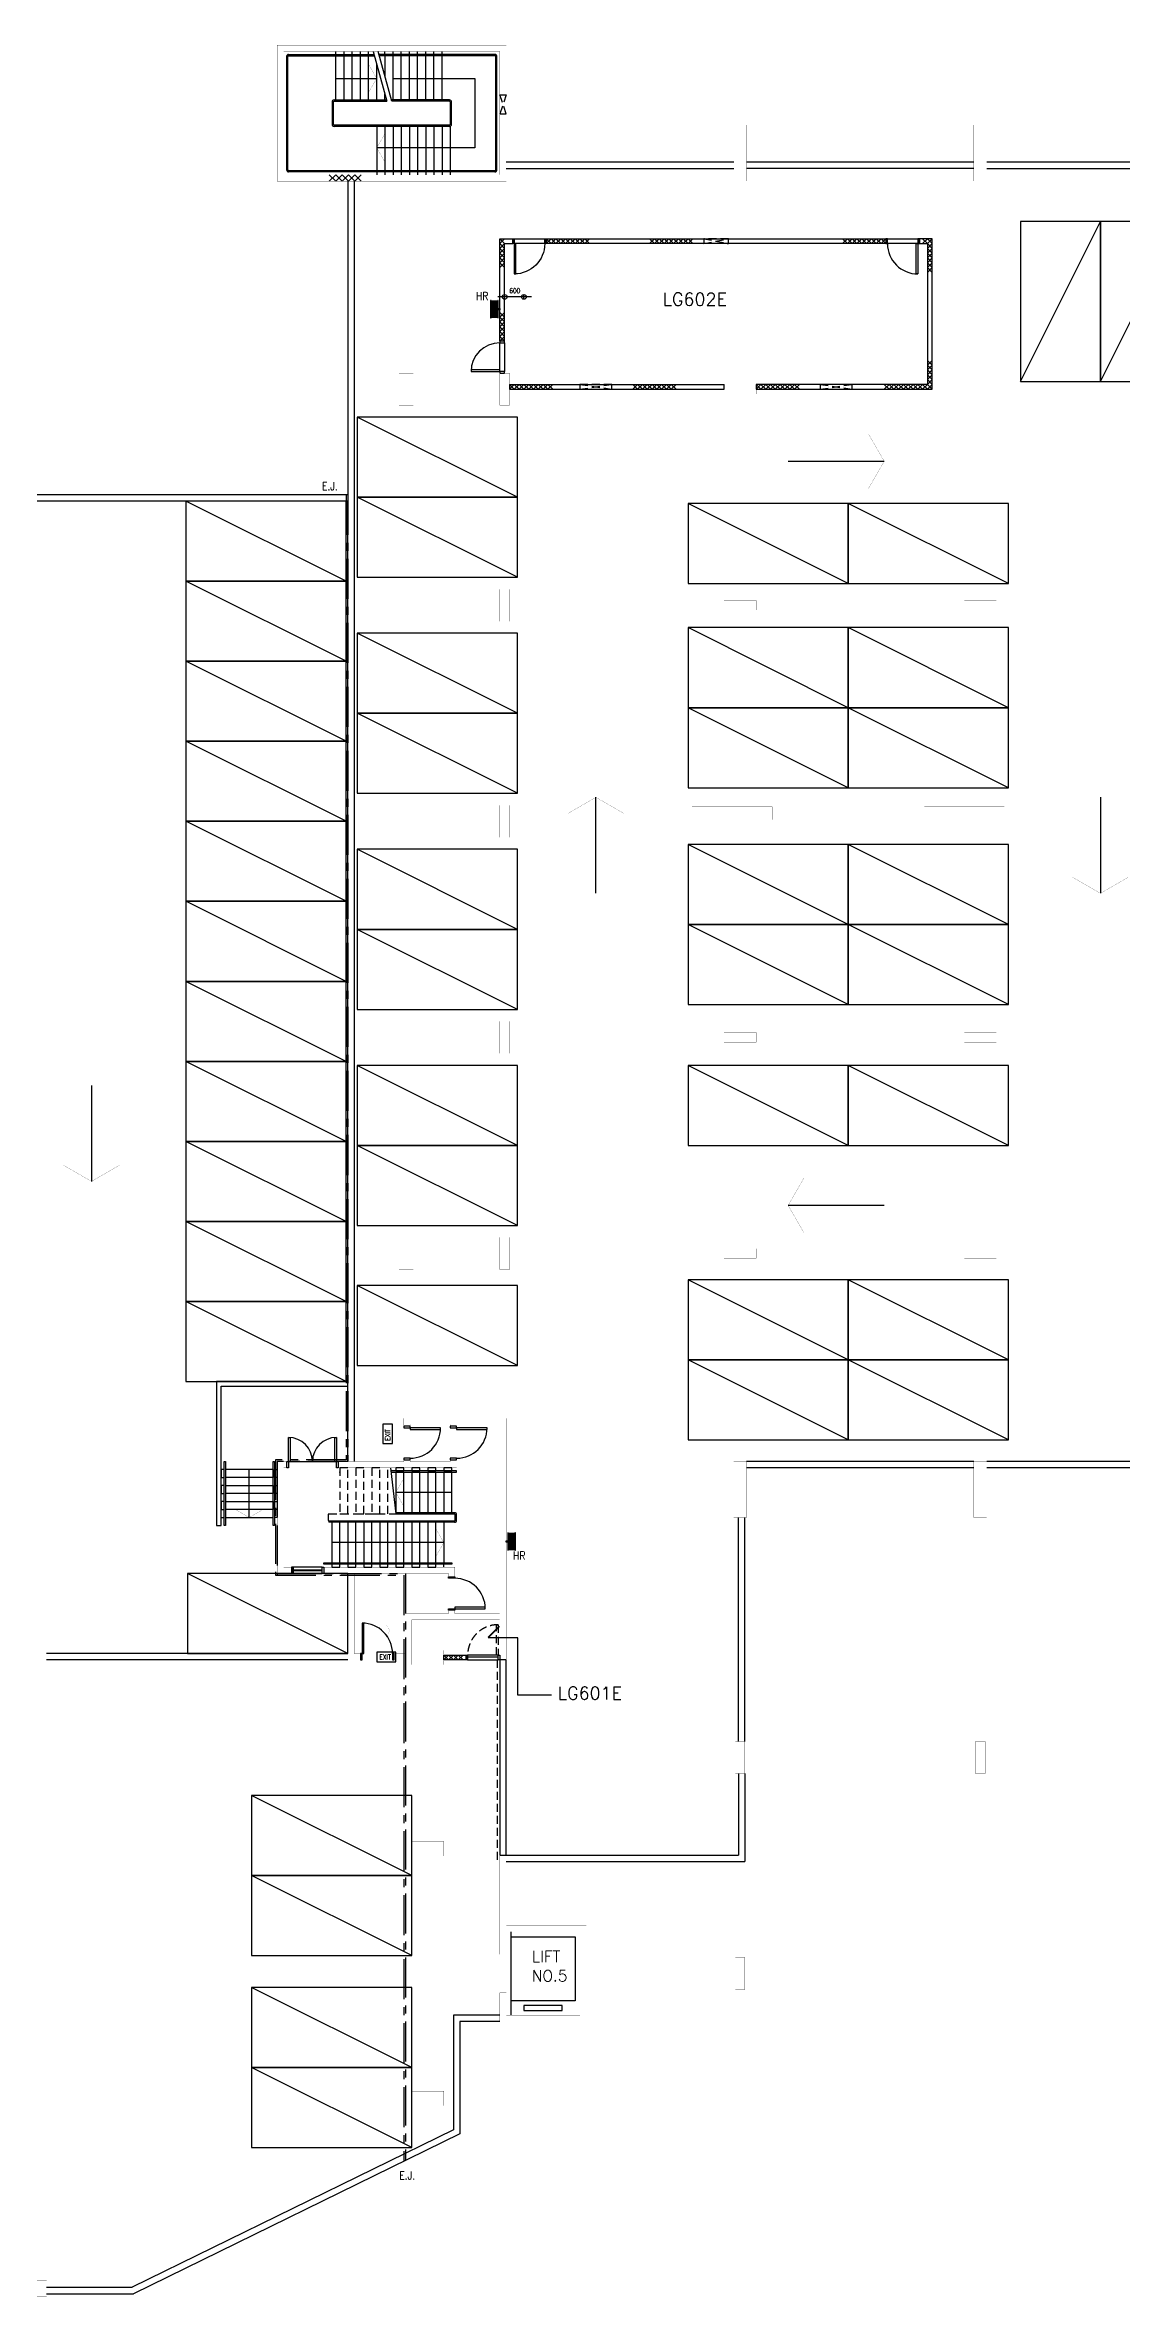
# Model space of a CAD drawing. Extents: x -174000 to 22103, y -98602 to 61553.
# Drawn here: x -134949 to -101329, y -98602 to -28247 of the extents above; entities that cross this region are included whole.
import ezdxf

# ---------------------------------------------------------------- set-up
doc = ezdxf.new("R2010")
doc.units = 0
doc.header["$LTSCALE"] = 1000
doc.header["$MEASUREMENT"] = 0
for name, pattern in [('CENTER', [2, 1.25, -0.25, 0.25, -0.25]), ('DASHED', [19.05, 12.7, -6.35]), ('HIDDEN', [0.375, 0.25, -0.125])]:
    doc.linetypes.add(name, pattern=pattern)
doc.layers.get('0').update_dxf_attribs({"linetype": 'CONTINUOUS'})
for name, color, linetype in [('19', 7, 'CONTINUOUS'), ('20', 7, 'CONTINUOUS'), ('22', 7, 'CONTINUOUS'), ('23', 7, 'CONTINUOUS'), ('25', 7, 'CONTINUOUS'), ('30', 7, 'CONTINUOUS'), ('33', 7, 'CONTINUOUS'), ('42', 7, 'CONTINUOUS'), ('5', 7, 'CONTINUOUS'), ('56', 7, 'CONTINUOUS'), ('6', 7, 'CONTINUOUS'), ('7', 7, 'CONTINUOUS'), ('ROOM-NO', 4, 'CONTINUOUS'), ('wal', 3, 'CONTINUOUS')]:
    doc.layers.add(name, color=color, linetype=linetype)
doc.styles.get("Standard").update_dxf_attribs({"font": 'SIMPLEX'})

# ---------------------------------------------------------------- blocks, each defined once
blk = doc.blocks.new('D1050A')
at = {"layer": '30', "color": 14, "linetype": 'Continuous'}
for points in [[(0.05, 0.2), (0.1, 0.2), (0.1, 1.15), (0.05, 1.15)], [(0, 0), (0.05, 0), (0.05, 0.2), (0, 0.2)], [(1, 0), (1.05, 0), (1.05, 0.2), (1, 0.2)]]:
    blk.add_lwpolyline(points, close=True, dxfattribs=at)
blk.add_arc((0.05, 0.200001), 0.950006, 0, 90, dxfattribs=at)
blk = doc.blocks.new('D1050B')
at = {"layer": '30', "color": 5, "linetype": 'Continuous'}
blk.add_lwpolyline([(0.05, 0.15), (0.05, 1.1), (0.1, 1.1), (0.1, 0.15), (0, 0.15), (0, 0), (0.05, 0), (0.05, 0.15)], dxfattribs=at)
blk.add_lwpolyline([(1, 0), (1.05, 0), (1.05, 0.15), (1, 0.15)], close=True, dxfattribs=at)
blk.add_arc((0.05, 0.15), 0.95, 0, 90, dxfattribs=at)
blk = doc.blocks.new('CPARK')
at = {"layer": '5', "color": 14, "linetype": 'Continuous'}
blk.add_line((0, 0), (2.5, 5), dxfattribs=at)
blk.add_lwpolyline([(0, 0), (2.5, 0), (2.5, 5), (0, 5)], close=True, dxfattribs=at)
blk = doc.blocks.new('EXIT')
at = {"layer": '56', "color": 1, "linetype": 'Continuous'}
blk.add_lwpolyline([(0, 0), (0.6, 0), (0.6, 0.3), (0, 0.3)], close=True, dxfattribs=at)
at = {"layer": '56', "color": 1, "linetype": 'Continuous', "width": 0.8}
blk.add_text('EXIT', height=0.15, dxfattribs=at).set_placement((0.0816, 0.0747))
blk = doc.blocks.new('H1350')
at = {"layer": '22', "color": 14, "linetype": 'Continuous'}
for points in [[(0, 0), (0.15, 0.15), (0.3, 0), (0.45, 0.15), (0.6, 0), (0.75, 0.15), (0.9, 0), (1.05, 0.15), (1.2, 0), (1.35, 0.15)], [(0, 0.15), (0.15, 0), (0.3, 0.15), (0.45, 0), (0.6, 0.15), (0.75, 0), (0.9, 0.15), (1.05, 0), (1.2, 0.15), (1.35, 0)]]:
    blk.add_lwpolyline(points, dxfattribs=at)
blk = doc.blocks.new('H900')
at = {"layer": '22', "color": 1, "linetype": 'Continuous'}
for points in [[(0, 0), (0.15, 0.15), (0.3, 0), (0.45, 0.15), (0.6, 0), (0.75, 0.15), (0.9, 0)], [(0, 0.15), (0.15, 0), (0.3, 0.15), (0.45, 0), (0.6, 0.15), (0.75, 0), (0.9, 0.15)]]:
    blk.add_lwpolyline(points, dxfattribs=at)
blk = doc.blocks.new('H300')
at = {"layer": '22', "color": 14, "linetype": 'Continuous'}
for points in [[(0, 0), (0.15, 0.15), (0.3, 0)], [(0, 0.15), (0.15, 0), (0.3, 0.15)]]:
    blk.add_lwpolyline(points, dxfattribs=at)
blk = doc.blocks.new('HR1')
at = {"layer": '56', "color": 1, "linetype": 'Continuous'}
for p, q in [((-0.235, 0.245), (0.235, 0.245)), ((-0.235, 0.215), (0.235, 0.215)), ((-0.235, 0.185), (0.235, 0.185)), ((-0.235, 0.155), (0.235, 0.155)), ((-0.235, 0.125), (0.235, 0.125)), ((-0.235, 0.095), (0.235, 0.095))]:
    blk.add_line(p, q, dxfattribs=at)
for points in [[(-0.275, 0.275), (0.275, 0.275), (0.275, 0.29), (-0.275, 0.29)], [(-0.275, 0.05), (0.275, 0.05), (0.275, 0.065), (-0.275, 0.065)], [(-0.025, 0.05), (0.025, 0.05), (0.025, 0), (-0.025, 0)]]:
    blk.add_lwpolyline(points, close=True, dxfattribs=at)
for centre, start, end in [((-0.235, 0.26), 90, 270), ((-0.235, 0.23), 90, 270), ((-0.235, 0.2), 90, 270), ((-0.235, 0.17), 90, 270), ((-0.235, 0.14), 90, 270), ((-0.235, 0.11), 90, 270), ((-0.235, 0.08), 90, 270), ((0.235, 0.26), 270, 90), ((0.235, 0.23), 270, 90), ((0.235, 0.2), 270, 90), ((0.235, 0.17), 270, 90), ((0.235, 0.14), 270, 90), ((0.235, 0.11), 270, 90), ((0.235, 0.08), 270, 90)]:
    blk.add_arc(centre, 0.015, start, end, dxfattribs=at)
blk = doc.blocks.new('H750')
at = {"layer": '22', "color": 14, "linetype": 'Continuous'}
for points in [[(0, 0.15), (0.15, 0), (0.3, 0.15), (0.45, 0), (0.6, 0.15), (0.75, 0)], [(0, 0), (0.15, 0.15), (0.3, 0), (0.45, 0.15), (0.6, 0), (0.75, 0.15)]]:
    blk.add_lwpolyline(points, dxfattribs=at)
blk = doc.blocks.new('D1000B')
at = {"layer": '30', "linetype": 'Continuous'}
for points in [[(0.05, 0.15), (0.1, 0.15), (0.1, 1.05), (0.05, 1.05)], [(0, 0), (0.05, 0), (0.05, 0.15), (0, 0.15)], [(0.95, 0), (1, 0), (1, 0.15), (0.95, 0.15)]]:
    blk.add_lwpolyline(points, close=True, dxfattribs=at)
blk.add_arc((0.05, 0.15), 0.9, 0, 90, dxfattribs=at)
blk = doc.blocks.new('ARROW')
at = {"layer": '25', "color": 14, "linetype": 'Continuous', "const_width": 0.005}
blk.add_lwpolyline([(-0.433, 0.25), (0, 0), (0.433, 0.25)], dxfattribs=at)
blk = doc.blocks.new('s1100a')
at = {"layer": '19', "color": 2, "linetype": 'DASHED'}
blk.add_lwpolyline([(-120554.9, -78699.9), (-120749.9, -78699.9), (-120749.9, -84799.9), (-120554.9, -84799.9)], close=True, dxfattribs=at)
at = {"layer": '20', "color": 14, "linetype": 'Continuous'}
blk.add_line((-120449.9, -38849.9), (-113749.9, -38849.9), dxfattribs=at)
at = {"layer": '20', "color": 14, "linetype": 'Continuous', "const_width": 5}
for points in [[(-120549.9, -28249.9), (-127700.1, -28249.9), (-127700.1, -32499.9), (-120549.9, -32499.9)], [(-127499.9, -32299.9), (-120749.7, -32299.9), (-120749.7, -28449.9), (-127499.9, -28449.9)], [(-126075, -32499.9), (-124875.1, -32499.9), (-124875.1, -32299.9), (-126075, -32299.9)], [(-127400.1, -72499.9), (-127700.1, -72499.9), (-127700.1, -75999.9), (-127249.9, -75999.9), (-127249.9, -75799.9), (-127499.9, -75799.9), (-127499.9, -72699.9), (-127400.1, -72699.9)], [(-126249.9, -75999.8), (-126249.9, -75799.9), (-122154.9, -75799.9), (-122154.9, -76099.9), (-122354.9, -76099.9), (-122354.9, -75999.9), (-125299.9, -75999.9), (-125299.9, -78499.9), (-125099.9, -78499.9), (-125099.9, -78699.9), (-125499.8, -78699.9), (-125499.9, -75999.8)], [(-120549.9, -87899.4), (-120749.9, -87899.4), (-120749.9, -84799.9), (-120549.9, -84799.9), (-120549.9, -86999.4), (-118049.9, -86999.4), (-118049.9, -89999.2), (-120749.9, -89999.2), (-120749.9, -89099.3), (-120549.9, -89099.3), (-120549.9, -89799.3), (-118249.9, -89799.3), (-118249.9, -87199.4), (-120549.9, -87199.4)]]:
    blk.add_lwpolyline(points, close=True, dxfattribs=at)
at = {"layer": '20', "color": 14, "linetype": 'HIDDEN'}
for points in [[(-120749.9, -29799.9), (-120549.9, -29799.9), (-120749.9, -30399.9), (-120549.9, -30399.9), (-120749.9, -29799.9)], [(-114384.9, -34299.9), (-113614.9, -34449.9), (-113614.9, -34299.9), (-114384.9, -34299.9), (-114384.9, -34449.9), (-113614.9, -34299.9)], [(-118249.9, -38849.9), (-117249.9, -38999.9), (-117249.9, -38849.9), (-118249.9, -38849.9), (-118249.9, -38999.9), (-117249.9, -38849.9)], [(-110749.9, -38849.9), (-109749.9, -38999.9), (-109749.9, -38849.9), (-110749.9, -38849.9), (-110749.9, -38999.9), (-109749.9, -38849.9)]]:
    blk.add_lwpolyline(points, dxfattribs=at)
at = {"layer": '20', "color": 14, "linetype": 'Continuous'}
for points in [[(-120599.9, -37499.9), (-120749.9, -37499.9), (-120749.9, -34299.9), (-120349.9, -34299.9)], [(-120599.9, -37499.9), (-120599.9, -34449.9), (-120349.9, -34449.9)], [(-119299.8, -34299.9), (-108699.9, -34299.9), (-108699.9, -34449.9), (-119299.8, -34449.9)], [(-112749.9, -38849.9), (-112749.9, -38999.9), (-107249.9, -38999.9), (-107249.9, -34299.9), (-107649.9, -34299.9), (-107649.9, -34449.9), (-107399.9, -34449.9), (-107399.9, -38849.9), (-112749.9, -38849.9)], [(-120449.9, -38849.9), (-120449.9, -38999.9), (-113749.9, -38999.9), (-113749.9, -38849.9)]]:
    blk.add_lwpolyline(points, dxfattribs=at)
at = {"layer": '20', "color": 14, "linetype": 'Continuous', "const_width": 5}
for points in [[(-120754.9, -71349.9), (-122099.9, -71349.9), (-122099.9, -71400.2), (-122299.9, -71400.2), (-122299.9, -71349.9), (-123549.9, -71349.9), (-123549.9, -71400.2), (-123749.9, -71400.2), (-123749.9, -71149.9), (-120554.9, -71149.9), (-120554.9, -72499.9), (-120554.9, -78699.9), (-120754.9, -78699.9), (-120754.9, -77449.9), (-123499.9, -77449.9), (-123499.9, -77449.9), (-123499.9, -77449.9), (-123499.9, -77449.9), (-123500.3, -78699.9), (-124049.9, -78699.9), (-124049.9, -78499.9), (-123849.9, -78499.9), (-123700.3, -78499.9), (-123699.9, -77249.9), (-123649.9, -77249.9), (-122354.9, -77249.9), (-122354.9, -77149.9), (-122154.9, -77149.9), (-122154.9, -77249.9), (-120754.9, -77249.9), (-120754.9, -72699.9), (-120754.9, -71349.9)], [(-122099.9, -72499.9), (-122099.8, -72699.9), (-122099.9, -72499.9), (-122099.9, -72450.2), (-122299.9, -72450.2), (-122299.9, -72500.2), (-123549.9, -72500.2), (-123549.9, -72450.2), (-123749.9, -72450.2), (-123749.9, -72500.2), (-125800.1, -72499.9), (-125800.1, -72699.9), (-122099.8, -72699.9)]]:
    blk.add_lwpolyline(points, dxfattribs=at)
at = {"layer": '20', "color": 14, "linetype": 'Continuous'}
blk.add_lwpolyline([(-122500.3, -78549.9), (-121805.3, -78549.9), (-121805.3, -78699.9), (-122500.3, -78699.9)], close=True, dxfattribs=at)
at = {"layer": '22', "color": 14, "linetype": 'Continuous'}
for points in [[(-122500.3, -78699.9), (-122350.3, -78549.9), (-122200.3, -78699.9), (-122050.3, -78549.9), (-121900.3, -78699.9)], [(-122500.3, -78549.9), (-122350.3, -78699.9), (-122200.3, -78549.9), (-122050.3, -78699.9), (-121900.3, -78549.9)]]:
    blk.add_lwpolyline(points, dxfattribs=at)
at = {"layer": '23', "color": 3, "linetype": 'Continuous'}
for p, q in [((-120550.1, -31899.9), (-113449.9, -31899.9)), ((-120550.1, -32099.9), (-113449.9, -32099.9)), ((-113049.9, -31899.9), (-105949.9, -31899.9)), ((-105949.9, -32099.9), (-113049.9, -32099.9)), ((-105549.9, -31899.9), (-98449.9, -31899.9)), ((-105549.9, -32099.9), (-98449.9, -32099.9)), ((-125499.9, -32499.9), (-125499.9, -42299.9)), ((-125299.9, -32499.9), (-125299.9, -72499.9)), ((-125519.9, -42299.9), (-158499.9, -42299.9)), ((-125519.9, -42499.9), (-158299.9, -42499.9)), ((-125499.9, -72499.9), (-125499.9, -42499.9)), ((-105950.1, -72499.9), (-113049.9, -72499.9)), ((-105950.1, -72699.9), (-113049.9, -72699.9)), ((-98450.1, -72499.9), (-105549.9, -72499.9)), ((-98450.1, -72699.9), (-105549.9, -72699.9)), ((-113299.9, -81249.9), (-113299.9, -74249.9)), ((-113099.9, -81249.9), (-113099.9, -74249.9)), ((-125499.9, -78499.9), (-134899.9, -78499.9)), ((-125499.9, -78699.9), (-134899.9, -78699.9)), ((-113299.9, -82249.9), (-113299.9, -84799.9)), ((-113099.9, -82249.9), (-113099.9, -84999.9)), ((-120549.9, -84799.9), (-113299.9, -84799.9)), ((-120549.9, -84999.9), (-113099.9, -84999.9)), ((-120749.9, -89799.4), (-122199.9, -89799.4)), ((-122199.9, -89799.4), (-122199.9, -93382.3)), ((-120749.9, -89999.4), (-121999.9, -89999.4)), ((-121999.9, -89999.4), (-121999.9, -93507)), ((-122199.9, -93382.3), (-132234, -98299.9)), ((-121999.9, -93507), (-132187.7, -98499.9)), ((-134899.9, -98299.9), (-132234, -98299.9)), ((-134899.9, -98499.9), (-132187.7, -98499.9))]:
    blk.add_line(p, q, dxfattribs=at)
at = {"layer": '23', "color": 14, "linetype": 'Continuous'}
for points in [[(-125499.9, -69999.9), (-129599.9, -69999.9), (-129599.9, -74499.9)], [(-129599.9, -74499.9), (-129449.9, -74499.9), (-129449.9, -70149.9), (-125499.9, -70149.9)]]:
    blk.add_lwpolyline(points, dxfattribs=at)
for points in [[(-127249.9, -75999.9), (-127199.9, -75999.9), (-127199.9, -75799.9), (-127249.9, -75799.9)], [(-127199.9, -75999.9), (-126299.9, -75999.9), (-126299.9, -75799.8), (-127199.9, -75799.8)], [(-127199.9, -75904.9), (-126299.8, -75904.9), (-126299.8, -75894.7), (-127199.9, -75894.7)], [(-126249.9, -75999.8), (-126299.9, -75999.8), (-126299.9, -75799.8), (-126249.9, -75799.8)]]:
    blk.add_lwpolyline(points, close=True, dxfattribs=at)
at = {"layer": '25', "color": 10, "linetype": 'Continuous'}
for p, q in [((-127409.7, -28604.7), (-127409.7, -32144.9)), ((-127369.7, -32144.9), (-127369.7, -28604.7)), ((-127344.7, -28539.7), (-124680.9, -28539.7)), ((-127344.7, -28579.7), (-124670.2, -28579.7)), ((-125869.7, -28539.7), (-125869.7, -28449.7)), ((-125869.7, -29959.8), (-125869.7, -28579.7)), ((-125614.7, -28539.7), (-125614.7, -28449.7)), ((-125614.7, -29959.8), (-125614.7, -28579.7)), ((-125359.7, -28539.7), (-125359.7, -28449.7)), ((-125359.7, -29959.8), (-125359.7, -28579.7)), ((-125104.7, -28539.7), (-125104.7, -28449.7)), ((-125104.7, -29959.8), (-125104.7, -28579.7)), ((-124849.7, -28539.7), (-124849.7, -28449.7)), ((-124849.7, -29959.8), (-124849.7, -28579.7)), ((-124705.6, -28449.9), (-124279, -29999.8)), ((-124123.8, -29999.8), (-124550.3, -28449.9)), ((-120904.7, -28539.8), (-124525.6, -28539.8)), ((-120904.7, -28579.8), (-124514.9, -28579.8)), ((-124339.7, -28539.8), (-124339.7, -28449.8)), ((-124339.7, -28579.8), (-124339.7, -29215.2)), ((-124084.7, -28539.8), (-124084.7, -28449.8)), ((-124084.7, -29959.8), (-124084.7, -28579.8)), ((-123829.7, -28539.8), (-123829.7, -28449.8)), ((-123829.7, -29959.8), (-123829.7, -28579.8)), ((-123574.7, -28539.8), (-123574.7, -28449.8)), ((-123574.7, -29959.8), (-123574.7, -28579.8)), ((-123319.7, -28539.8), (-123319.7, -28449.8)), ((-123319.7, -29959.8), (-123319.7, -28579.8)), ((-123064.7, -28539.8), (-123064.7, -28449.8)), ((-123064.7, -29959.8), (-123064.7, -28579.8)), ((-122809.7, -28539.8), (-122809.7, -28449.8)), ((-122809.7, -29959.8), (-122809.7, -28579.8)), ((-122554.7, -28539.8), (-122554.7, -28449.8)), ((-122554.7, -29959.8), (-122554.7, -28579.8)), ((-120879.7, -32144.8), (-120879.7, -28604.8)), ((-120839.7, -32144.8), (-120839.7, -28604.8)), ((-125869.7, -29289.8), (-124594.7, -29289.8)), ((-124594.7, -29959.8), (-124594.7, -28861.4)), ((-125989.2, -30024.8), (-125989.2, -30724.8)), ((-125949.2, -30024.8), (-125949.2, -30724.8)), ((-125924.2, -29959.8), (-124289.7, -29959.8)), ((-125924.2, -29999.8), (-124279, -29999.8)), ((-124339.7, -29959.8), (-124339.7, -29779.3)), ((-122324.7, -29959.8), (-124134.5, -29959.8)), ((-122324.7, -29999.8), (-124123.8, -29999.8)), ((-122299.7, -30024.8), (-122299.7, -30724.8)), ((-122259.7, -30724.8), (-122259.7, -30024.8)), ((-122324.7, -30749.8), (-125924.2, -30749.8)), ((-122324.7, -30789.8), (-125924.2, -30789.8)), ((-124594.7, -30789.8), (-124594.7, -32169.8)), ((-124339.7, -30789.8), (-124339.7, -32169.8)), ((-124084.7, -30789.8), (-124084.7, -32169.8)), ((-123829.7, -30789.8), (-123829.7, -32169.8)), ((-123574.7, -30789.8), (-123574.7, -32169.8)), ((-123319.7, -30789.8), (-123319.7, -32169.8)), ((-123064.7, -30789.8), (-123064.7, -32169.8)), ((-122809.7, -30789.8), (-122809.7, -32169.8)), ((-122554.7, -30789.8), (-122554.7, -32169.8)), ((-122299.7, -30789.8), (-122299.7, -32169.8)), ((-127344.7, -32169.9), (-120904.7, -32169.8)), ((-120904.7, -32209.8), (-127344.7, -32209.9)), ((-124594.7, -32209.8), (-124594.7, -32299.8)), ((-124339.7, -32209.8), (-124339.7, -32299.8)), ((-124084.7, -32209.8), (-124084.7, -32299.8)), ((-123829.7, -32209.8), (-123829.7, -32299.8)), ((-123574.7, -32209.8), (-123574.7, -32299.8)), ((-123319.7, -32209.8), (-123319.7, -32299.8)), ((-123064.7, -32209.8), (-123064.7, -32299.8)), ((-122809.7, -32209.8), (-122809.7, -32299.8)), ((-122554.7, -32209.8), (-122554.7, -32299.8)), ((-122299.7, -32209.8), (-122299.7, -32299.8)), ((-111749.9, -41249.9), (-108749.9, -41249.9)), ((-117749.9, -54749.9), (-117749.9, -51749.9)), ((-101999.9, -51749.9), (-101999.9, -54749.9)), ((-133499.9, -60749.9), (-133499.9, -63749.9)), ((-108749.9, -64499.9), (-111749.9, -64499.9)), ((-125750.7, -72831.1), (-125749.9, -72831.1)), ((-120399.9, -89799.3), (-120399.9, -87199.3))]:
    blk.add_line(p, q, dxfattribs=at)
at = {"layer": '25', "color": 14, "linetype": 'Continuous'}
for p, q in [((-127830, -72749.9), (-129319.9, -72749.9)), ((-128574.9, -74249.8), (-128574.7, -72750)), ((-127400.1, -72499.9), (-125800.1, -72499.9)), ((-122249.9, -73465), (-123999.9, -73464.8)), ((-129449.9, -74249.9), (-129359.9, -74249.9)), ((-127700, -74249.9), (-127790, -74249.9)), ((-122165.1, -74359.9), (-126084.9, -74359.9)), ((-126084.9, -74359.9), (-126084.9, -74399.9)), ((-122165.1, -74399.9), (-126084.9, -74399.9)), ((-122165.1, -74099.9), (-124001.5, -74099.9)), ((-122499.9, -74399.9), (-122499.9, -75669.9)), ((-122140.1, -74334.9), (-122140.1, -74164.9)), ((-122100.1, -74334.9), (-122100.1, -74164.9)), ((-122499.8, -75034.8), (-126000, -75035.4)), ((-122499.9, -75799.9), (-122499.9, -75709.9))]:
    blk.add_line(p, q, dxfattribs=at)
at = {"layer": '25', "color": 14, "linetype": 'HIDDEN'}
for p, q in [((-124249.9, -74139.9), (-124249.9, -72699.9)), ((-126109.9, -74164.9), (-126109.9, -74334.9)), ((-126084.9, -74139.9), (-123997.2, -74139.9))]:
    blk.add_line(p, q, dxfattribs=at)
at = {"layer": '25', "color": 10, "linetype": 'Continuous', "const_width": 5}
for points in [[(-124594.7, -29289.8), (-124844.7, -28856.8)], [(-124594.7, -29289.8), (-124844.7, -29722.8)], [(-124344.7, -31026.8), (-124594.7, -31459.8)], [(-124344.7, -31892.8), (-124594.7, -31459.8)], [(-109249.9, -42115.9), (-108749.9, -41249.9), (-109249.9, -40383.9)], [(-118615.9, -52249.9), (-117749.9, -51749.9), (-116883.9, -52249.9)], [(-102865.9, -54249.9), (-101999.9, -54749.9), (-101133.9, -54249.9)], [(-134365.9, -63249.9), (-133499.9, -63749.9), (-132633.9, -63249.9)], [(-111249.9, -65365.9), (-111749.9, -64499.9), (-111249.9, -63633.9)]]:
    blk.add_lwpolyline(points, dxfattribs=at)
at = {"layer": '25', "color": 10, "linetype": 'Continuous'}
blk.add_lwpolyline([(-124084.7, -29289.8), (-121534.7, -29289.5), (-121534.7, -31459.8), (-124594.7, -31459.8)], dxfattribs=at)
at = {"layer": '25', "color": 2, "linetype": 'Continuous'}
for points in [[(-120299.9, -34299.9), (-119349.9, -34299.9), (-119349.9, -34449.9), (-120299.9, -34449.9)], [(-108649.9, -34299.9), (-107699.9, -34299.9), (-107699.9, -34449.9), (-108649.9, -34449.9)], [(-120749.9, -37549.9), (-120599.9, -37549.9), (-120599.9, -38449.9), (-120749.9, -38449.9)]]:
    blk.add_lwpolyline(points, close=True, dxfattribs=at)
at = {"layer": '25', "color": 14, "linetype": 'Continuous'}
for points in [[(-129449.9, -72999.9), (-129359.9, -72999.9), (-129359.9, -72749.9), (-129449.9, -72749.9)], [(-129319.9, -74499.9), (-129359.9, -74499.9), (-129359.9, -72499.9), (-129319.9, -72499.9)], [(-129319.9, -73249.9), (-127830, -73249.9), (-127830, -72999.9), (-129319.9, -72999.9)], [(-127790, -74499.9), (-127830, -74499.9), (-127830, -72499.9), (-127790, -72499.9)], [(-127699.9, -72999.9), (-127789.9, -72999.9), (-127789.9, -72749.9), (-127699.9, -72749.9)], [(-124000.7, -72791.1), (-123750.7, -72791.1), (-123750.7, -72701.1), (-124000.7, -72701.1)], [(-123999.9, -74099.9), (-123749.9, -74099.9), (-123749.9, -72829.9), (-123999.9, -72829.9)], [(-123500.7, -72791.1), (-123250.7, -72791.1), (-123250.7, -72701.1), (-123500.7, -72701.1)], [(-123499.9, -74099.9), (-123249.9, -74099.9), (-123249.9, -72829.9), (-123499.9, -72829.9)], [(-123000.7, -72791.1), (-122750.7, -72791.1), (-122750.7, -72701.1), (-123000.7, -72701.1)], [(-122999.9, -74099.9), (-122749.9, -74099.9), (-122749.9, -72829.9), (-122999.9, -72829.9)], [(-122500.7, -72791.1), (-122250.7, -72791.1), (-122250.7, -72701.1), (-122500.7, -72701.1)], [(-122499.9, -74099.9), (-122249.9, -74099.9), (-122249.9, -72829.9), (-122499.9, -72829.9)], [(-129449.9, -73499.9), (-129359.9, -73499.9), (-129359.9, -73249.9), (-129449.9, -73249.9)], [(-129449.9, -73999.9), (-129359.9, -73999.9), (-129359.9, -73749.9), (-129449.9, -73749.9)], [(-129319.9, -73749.9), (-127830, -73749.9), (-127830, -73499.9), (-129319.9, -73499.9)], [(-127699.9, -73499.9), (-127789.9, -73499.9), (-127789.9, -73249.9), (-127699.9, -73249.9)], [(-127699.9, -73999.9), (-127789.9, -73999.9), (-127789.9, -73749.9), (-127699.9, -73749.9)], [(-129319.9, -74249.9), (-127830, -74249.9), (-127830, -73999.9), (-129319.9, -73999.9)], [(-125999.9, -75669.9), (-125749.9, -75669.9), (-125749.9, -74399.9), (-125999.9, -74399.9)], [(-125499.9, -75669.9), (-125249.9, -75669.9), (-125249.9, -74399.9), (-125499.9, -74399.9)], [(-124999.9, -75669.9), (-124749.9, -75669.9), (-124749.9, -74399.9), (-124999.9, -74399.9)], [(-124499.9, -75669.9), (-124249.9, -75669.9), (-124249.9, -74399.9), (-124499.9, -74399.9)], [(-123999.9, -75669.9), (-123749.9, -75669.9), (-123749.9, -74399.9), (-123999.9, -74399.9)], [(-123499.9, -75669.9), (-123249.9, -75669.9), (-123249.9, -74399.9), (-123499.9, -74399.9)], [(-122999.9, -75669.9), (-122749.9, -75669.9), (-122749.9, -74399.9), (-122999.9, -74399.9)], [(-126249.9, -75669.9), (-122249.9, -75669.9), (-122249.9, -75709.9), (-126249.9, -75709.9)], [(-125999.9, -75799.9), (-125749.9, -75799.9), (-125749.9, -75709.9), (-125999.9, -75709.9)], [(-125499.9, -75799.9), (-125249.9, -75799.9), (-125249.9, -75709.9), (-125499.9, -75709.9)], [(-124999.9, -75799.9), (-124749.9, -75799.9), (-124749.9, -75709.9), (-124999.9, -75709.9)], [(-124499.9, -75799.9), (-124249.9, -75799.9), (-124249.9, -75709.9), (-124499.9, -75709.9)], [(-123999.9, -75799.9), (-123749.9, -75799.9), (-123749.9, -75709.9), (-123999.9, -75709.9)], [(-123499.9, -75799.9), (-123249.9, -75799.9), (-123249.9, -75709.9), (-123499.9, -75709.9)], [(-122999.9, -75799.9), (-122749.9, -75799.9), (-122749.9, -75709.9), (-122999.9, -75709.9)]]:
    blk.add_lwpolyline(points, close=True, dxfattribs=at)
at = {"layer": '25', "color": 14, "linetype": 'HIDDEN'}
for points in [[(-125749.9, -74139.9), (-125499.9, -74139.9), (-125499.9, -72699.9), (-125749.9, -72699.9)], [(-125249.9, -74139.9), (-124999.9, -74139.9), (-124999.9, -72699.9), (-125249.9, -72699.9)], [(-124749.9, -74139.9), (-124499.9, -74139.9), (-124499.9, -72699.9), (-124749.9, -72699.9)]]:
    blk.add_lwpolyline(points, close=True, dxfattribs=at)
at = {"layer": '25', "color": 14, "linetype": 'Continuous'}
for points in [[(-124166.1, -72699.9), (-123997.2, -74139.9), (-122165.1, -74139.9)], [(-124151.1, -72829.9), (-122100.1, -72829.9), (-122100.1, -72789.9), (-124156.3, -72789.9)]]:
    blk.add_lwpolyline(points, dxfattribs=at)
at = {"layer": '25', "color": 14, "linetype": 'Continuous', "const_width": 5}
for points in [[(-123749.9, -73031.9), (-123999.9, -73464.9), (-123749.9, -73897.9)], [(-128574.7, -74249.8), (-129007.7, -73999.8)], [(-128574.7, -74249.8), (-128141.7, -73999.8)], [(-122749.9, -75467.9), (-122499.9, -75034.9), (-122749.9, -74601.9)]]:
    blk.add_lwpolyline(points, dxfattribs=at)
at = {"layer": '25', "color": 10, "linetype": 'Continuous'}
for centre, radius, start, end in [((-127344.7, -28604.7), 65, 90, 180), ((-127344.7, -28604.7), 25, 90, 180), ((-120904.7, -28604.8), 65, 0, 90), ((-120904.7, -28604.8), 25, 0, 90), ((-125924.2, -30024.8), 65, 90, 180), ((-125924.2, -30024.8), 25, 90, 180), ((-122324.7, -30024.8), 65, 0, 90), ((-122324.7, -30024.8), 25, 0, 90), ((-125924.2, -30724.8), 65, 180, 270), ((-125924.2, -30724.8), 25, 180, 270), ((-122324.7, -30724.8), 25, 270, 0), ((-122324.7, -30724.8), 65, 270, 0), ((-127344.7, -32144.9), 65, 180, 270), ((-127344.7, -32144.9), 25, 180, 270), ((-120904.7, -32144.8), 25, 270, 0), ((-120904.7, -32144.8), 65, 270, 0)]:
    blk.add_arc(centre, radius, start, end, dxfattribs=at)
at = {"layer": '25', "color": 14, "linetype": 'HIDDEN'}
blk.add_arc((-126084.9, -74164.9), 25, 90, 180, dxfattribs=at)
at = {"layer": '25', "color": 14, "linetype": 'Continuous'}
for centre, radius, start, end in [((-126084.9, -74334.9), 25, 180, 270), ((-122165.1, -74164.9), 65, 0, 90), ((-122165.1, -74164.9), 25, 0, 90), ((-122165.1, -74334.9), 25, 270, 0), ((-122165.1, -74334.9), 65, 270, 0)]:
    blk.add_arc(centre, radius, start, end, dxfattribs=at)
at = {"layer": '25', "color": 10, "linetype": 'Continuous'}
blk.add_point((-125750.7, -72831.1), dxfattribs=at)
at = {"layer": '30', "color": 14, "linetype": 'Continuous'}
for points in [[(-127300.1, -72499.9), (-127350.1, -72499.9), (-127350.1, -71749.9), (-127300.1, -71749.9)], [(-125850.1, -72499.9), (-125900.1, -72499.9), (-125900.1, -71749.9), (-125850.1, -71749.9)], [(-127350.1, -72699.9), (-127400.1, -72699.9), (-127400.1, -72499.9), (-127350.1, -72499.9)], [(-125800.1, -72699.9), (-125850.1, -72699.9), (-125850.1, -72499.9), (-125800.1, -72499.9)], [(-122154.9, -76149.9), (-122354.9, -76149.9), (-122354.9, -76099.9), (-122154.9, -76099.9)], [(-122154.9, -77149.9), (-122354.9, -77149.9), (-122354.9, -77099.9), (-122154.9, -77099.9)], [(-122154.9, -77099.9), (-121204.9, -77099.9), (-121204.9, -77049.9), (-122154.9, -77049.9)]]:
    blk.add_lwpolyline(points, close=True, dxfattribs=at)
at = {"layer": '30', "color": 10, "linetype": 'HIDDEN'}
blk.add_lwpolyline([(-120804.9, -78549.9), (-120854.9, -78549.9), (-120854.9, -77599.9), (-120804.9, -77599.9)], close=True, dxfattribs=at)
at = {"layer": '30', "color": 10, "linetype": 'Continuous'}
for points in [[(-121805.3, -78549.9), (-121755.3, -78549.9), (-121755.3, -78699.9), (-121805.3, -78699.9)], [(-121755.3, -78699.9), (-120804.9, -78699.9), (-120804.9, -78549.9), (-121755.3, -78549.9)], [(-121755.3, -78599.9), (-120804.9, -78599.9), (-120804.9, -78549.9), (-121755.3, -78549.9)], [(-120804.9, -78549.9), (-120754.9, -78549.9), (-120754.9, -78699.9), (-120804.9, -78699.9)]]:
    blk.add_lwpolyline(points, close=True, dxfattribs=at)
at = {"layer": '30', "color": 14, "linetype": 'Continuous'}
for centre, radius, start, end in [((-127350.1, -72499.9), 750, 0, 90), ((-125850.1, -72499.9), 750, 90, 180), ((-122154.9, -77099.9), 950, 0, 90)]:
    blk.add_arc(centre, radius, start, end, dxfattribs=at)
at = {"layer": '30', "color": 10, "linetype": 'HIDDEN'}
blk.add_arc((-120804.9, -78549.9), 950, 90, 180, dxfattribs=at)
at = {"layer": '33', "color": 2, "linetype": 'Continuous'}
for p, q in [((-119760.4, -36115.7), (-120815.5, -36115.7)), ((-120599.9, -36186.7), (-120599.9, -36040.7)), ((-119999.9, -36186.7), (-119999.9, -36040.7))]:
    blk.add_line(p, q, dxfattribs=at)
for centre in [(-120599.9, -36115.7), (-119999.9, -36115.7)]:
    blk.add_circle(centre, 75, dxfattribs=at)
at = {"layer": '42', "color": 10, "linetype": 'Continuous'}
for points in [[(-118399.9, -89349.3), (-120399.9, -89349.3), (-120399.9, -87349.3), (-118399.9, -87349.3)], [(-119999.9, -89649.3), (-118799.9, -89649.3), (-118799.9, -89499.3), (-119999.9, -89499.3)]]:
    blk.add_lwpolyline(points, close=True, dxfattribs=at)
at = {"layer": '56', "color": 1, "linetype": 'HIDDEN'}
blk.add_line((-120824.9, -84949.9), (-120824.9, -78699.9), dxfattribs=at)
at = {"layer": '6', "color": 3, "linetype": 'Continuous', "const_width": 5}
for points in [[(-113449.9, -32495.6), (-113049.9, -32495.6), (-113049.9, -30745.6), (-113449.9, -30745.6)], [(-105949.9, -32495.6), (-105549.9, -32495.6), (-105549.9, -30745.6), (-105949.9, -30745.6)], [(-123899.9, -39499.9), (-123449.9, -39499.9), (-123449.9, -38499.9), (-123899.9, -38499.9)], [(-120749.9, -39499.9), (-120449.9, -39499.9), (-120449.9, -38499.9), (-120749.9, -38499.9)], [(-113749.9, -39149.9), (-112749.9, -39149.9), (-112749.9, -38849.9), (-113749.9, -38849.9)], [(-106249.9, -39149.9), (-105249.9, -39149.9), (-105249.9, -38849.9), (-106249.9, -38849.9)], [(-123899.9, -46249.9), (-123449.9, -46249.9), (-123449.9, -45249.9), (-123899.9, -45249.9)], [(-120749.9, -46249.9), (-120449.9, -46249.9), (-120449.9, -45249.9), (-120749.9, -45249.9)], [(-113749.9, -45899.9), (-112749.9, -45899.9), (-112749.9, -45599.9), (-113749.9, -45599.9)], [(-106249.9, -45899.9), (-105249.9, -45899.9), (-105249.9, -45599.9), (-106249.9, -45599.9)], [(-123899.9, -52999.9), (-123449.9, -52999.9), (-123449.9, -51999.9), (-123899.9, -51999.9)], [(-120749.9, -52999.9), (-120449.9, -52999.9), (-120449.9, -51999.9), (-120749.9, -51999.9)], [(-112249.9, -52449.9), (-114749.9, -52449.9), (-114749.9, -52049.9), (-112249.9, -52049.9)], [(-104999.9, -52449.9), (-107499.9, -52449.9), (-107499.9, -52049.9), (-104999.9, -52049.9)], [(-123899.9, -59749.9), (-123449.9, -59749.9), (-123449.9, -58749.9), (-123899.9, -58749.9)], [(-120749.9, -59749.9), (-120449.9, -59749.9), (-120449.9, -58749.9), (-120749.9, -58749.9)], [(-113749.9, -59399.9), (-112749.9, -59399.9), (-112749.9, -59099.9), (-113749.9, -59099.9)], [(-106249.9, -59399.9), (-105249.9, -59399.9), (-105249.9, -59099.9), (-106249.9, -59099.9)], [(-123899.9, -66499.9), (-123449.9, -66499.9), (-123449.9, -65499.9), (-123899.9, -65499.9)], [(-120749.9, -66499.9), (-120449.9, -66499.9), (-120449.9, -65499.9), (-120749.9, -65499.9)], [(-113749.9, -66149.9), (-112749.9, -66149.9), (-112749.9, -65849.9), (-113749.9, -65849.9)], [(-106249.9, -66149.9), (-105249.9, -66149.9), (-105249.9, -65849.9), (-106249.9, -65849.9)], [(-113449.9, -74249.9), (-113449.9, -72499.9), (-113049.9, -72499.9), (-113049.9, -74249.9)], [(-105949.9, -74249.9), (-105949.9, -72499.9), (-105549.9, -72499.9), (-105549.9, -74249.9)], [(-134899.9, -78899.9), (-135599.9, -78899.9), (-135599.9, -78399.9), (-134899.9, -78399.9)], [(-123500.3, -78399.9), (-122500.3, -78399.9), (-122500.3, -78849.9), (-123500.3, -78849.9)], [(-113399.9, -82249.9), (-113099.9, -82249.9), (-113099.9, -81249.9), (-113399.9, -81249.9)], [(-105899.9, -82249.9), (-105599.9, -82249.9), (-105599.9, -81249.9), (-105899.9, -81249.9)], [(-123500.3, -84374.9), (-122500.3, -84374.9), (-122500.3, -84824.9), (-123500.3, -84824.9)], [(-113399.9, -88999), (-113099.9, -88999), (-113099.9, -87999), (-113399.9, -87999)], [(-123500.3, -92174.9), (-122500.3, -92174.9), (-122500.3, -92624.9), (-123500.3, -92624.9)], [(-134899.9, -98099.9), (-135599.9, -98099.9), (-135599.9, -98599.9), (-134899.9, -98599.9)]]:
    blk.add_lwpolyline(points, close=True, dxfattribs=at)
at = {"layer": '7', "color": 4, "linetype": 'CENTER'}
blk.add_line((-127700.1, -72499.9), (-127699.9, -76049.7), dxfattribs=at)
for points in [[(-125549.9, -42299.9), (-125549.9, -72449.9), (-127750.1, -72449.9), (-127749.9, -76049.8), (-123749.5, -76049.8), (-123749.5, -94364.5)], [(-125499.9, -42299.9), (-125499.9, -72499.9), (-127700.1, -72499.9), (-127699.9, -75999.8), (-123699.5, -75999.8), (-123699.5, -94340)]]:
    blk.add_lwpolyline(points, dxfattribs=at)
at = {"layer": 'ROOM-NO'}
for p, q in [((-120192.47, -78005.39), (-121117.82, -78005.39)), ((-120192.47, -79800.14), (-120192.47, -78005.39)), ((-119136.42, -79800.14), (-120192.47, -79800.14))]:
    blk.add_line(p, q, dxfattribs=at)
at = {"layer": 'ROOM-NO', "const_width": 50}
blk.add_lwpolyline([(-121117.82, -78005.39), (-120764.27, -77651.83)], dxfattribs=at)
at = {"zscale": 1000}
for name, p, xscale, yscale in [('H750', (-126075, -32499.9), 1333.333, 1333.333), ('CPARK', (-104500.4, -38756.3), 999.9979999999999, 999.9979999999999), ('CPARK', (-102000.4, -38756.3), 999.9979999999999, 999.9979999999999), ('D1050B', (-120349.9, -34299.9), 999.9979999999999, -999.9979999999999), ('H1350', (-119299.9, -34449.9), 999.9979999999999, 999.9979999999999), ('H1350', (-120449.9, -38999.9), 999.9979999999999, 999.9979999999999), ('H1350', (-116599.9, -38999.9), 999.9979999999999, 999.9979999999999), ('H1350', (-112749.9, -38999.9), 999.9979999999999, 999.9979999999999), ('D1050A', (-125099.9, -78699.9), 999.994, 999.994), ('EXIT', (-124593.3, -78756.6), 999.9979999999999, 999.9979999999999)]:
    blk.add_blockref(name, p, dxfattribs=dict(at, xscale=xscale, yscale=yscale))
for name, p, xscale, yscale, rotation in [('H900', (-120749.9, -34299.9), 999.9979999999999, 999.9979999999999, 270), ('H1350', (-114724.9, -34299.9), 999.9979999999999, 999.9979999999999, 180), ('H1350', (-108699.9, -34299.9), 999.9979999999999, 999.9979999999999, 180), ('D1050B', (-107649.9, -34299.9), 999.9979999999999, 999.9979999999999, 180), ('H300', (-107249.9, -34299.9), 999.9979999999999, 999.9979999999999, 180), ('H900', (-107399.9, -34449.9), 999.9979999999999, 999.9979999999999, 270), ('HR1', (-120749.9, -36499.9), 999.9979999999999, 999.9979999999999, 90), ('H900', (-120749.9, -36599.9), 999.9979999999999, 999.9979999999999, 270), ('D1000B', (-120599.9, -38499.9), 999.9979999999999, 999.9979999999999, 90), ('H900', (-107249.9, -38999.9), 999.9979999999999, 999.9979999999999, 90), ('H1350', (-107399.9, -38849.9), 999.9979999999999, 999.9979999999999, 180), ('CPARK', (-120199.9, -42374.9), 999.9979999999999, 999.9979999999999, 90), ('CPARK', (-125549.9, -44999.9), 999.9979999999999, 999.9979999999999, 90), ('CPARK', (-120199.9, -44874.9), 999.9979999999999, 999.9979999999999, 90), ('CPARK', (-109874.9, -45074.9), 999.9979999999999, 999.9979999999999, 90), ('CPARK', (-104874.9, -45074.9), 999.9979999999999, 999.9979999999999, 90), ('CPARK', (-125549.9, -47499.9), 999.9979999999999, 999.9979999999999, 90), ('CPARK', (-120199.9, -49124.9), 999.9979999999999, 999.9979999999999, 90), ('CPARK', (-109874.9, -48949.9), 999.9979999999999, 999.9979999999999, 90), ('CPARK', (-104874.9, -48949.9), 999.9979999999999, 999.9979999999999, 90), ('CPARK', (-125549.9, -49999.9), 999.9979999999999, 999.9979999999999, 90), ('CPARK', (-120199.9, -51624.9), 999.9979999999999, 999.9979999999999, 90), ('CPARK', (-109874.9, -51449.9), 999.9979999999999, 999.9979999999999, 90), ('CPARK', (-104874.9, -51449.9), 999.9979999999999, 999.9979999999999, 90), ('CPARK', (-125549.9, -52499.9), 999.9979999999999, 999.9979999999999, 90), ('CPARK', (-125549.9, -54999.9), 999.9979999999999, 999.9979999999999, 90), ('CPARK', (-120199.9, -55874.9), 999.9979999999999, 999.9979999999999, 90), ('CPARK', (-109874.9, -55724.9), 999.9979999999999, 999.9979999999999, 90), ('CPARK', (-104874.9, -55724.9), 999.9979999999999, 999.9979999999999, 90), ('CPARK', (-125549.9, -57499.9), 999.9979999999999, 999.9979999999999, 90), ('CPARK', (-120199.9, -58374.9), 999.9979999999999, 999.9979999999999, 90), ('CPARK', (-109874.9, -58224.9), 999.9979999999999, 999.9979999999999, 90), ('CPARK', (-104874.9, -58224.9), 999.9979999999999, 999.9979999999999, 90), ('CPARK', (-125549.9, -59999.9), 999.9979999999999, 999.9979999999999, 90), ('CPARK', (-125549.9, -62499.9), 999.9979999999999, 999.9979999999999, 90), ('CPARK', (-120199.9, -62624.9), 999.9979999999999, 999.9979999999999, 90), ('CPARK', (-109874.9, -62624.9), 999.9979999999999, 999.9979999999999, 90), ('CPARK', (-104874.9, -62624.9), 999.9979999999999, 999.9979999999999, 90), ('CPARK', (-125549.9, -64999.9), 999.9979999999999, 999.9979999999999, 90), ('CPARK', (-120199.9, -65124.9), 999.9979999999999, 999.9979999999999, 90), ('CPARK', (-125549.9, -67499.9), 999.9979999999999, 999.9979999999999, 90), ('CPARK', (-109874.9, -69324.9), 999.9979999999999, 999.9979999999999, 90), ('CPARK', (-104874.9, -69324.9), 999.9979999999999, 999.9979999999999, 90), ('CPARK', (-125549.9, -69999.9), 999.9979999999999, 999.9979999999999, 90), ('CPARK', (-120199.9, -69499.9), 999.9979999999999, 999.9979999999999, 90), ('CPARK', (-109874.9, -71824.9), 999.9979999999999, 999.9979999999999, 90), ('CPARK', (-104874.9, -71824.9), 999.9979999999999, 999.9979999999999, 90), ('EXIT', (-124103.9, -71934.7), 999.9979999999999, 999.9979999999999, 90), ('D1050A', (-123749.9, -71400.2), 999.9979999999999, 999.9979999999999, 270), ('D1050A', (-122299.9, -71400.2), 999.9979999999999, 999.9979999999999, 270), ('HR1', (-120554.9, -74999.9), 999.9979999999999, 999.9979999999999, 270), ('CPARK', (-125499.9, -78499.9), 999.9979999999999, 999.9979999999999, 90), ('ARROW', (-124184.5, -77799.2), 499.999, 499.999, 90), ('CPARK', (-123500.3, -85435.32), 999.9979999999999, 999.9979999999999, 90), ('CPARK', (-123500.3, -87935.32), 999.9979999999999, 999.9979999999999, 90), ('CPARK', (-123500.3, -91435.32), 999.9979999999999, 999.9979999999999, 90), ('CPARK', (-123500.3, -93935.32), 999.9979999999999, 999.9979999999999, 90)]:
    blk.add_blockref(name, p, dxfattribs=dict(at, xscale=xscale, yscale=yscale, rotation=rotation))
at = {"layer": '33', "color": 2, "linetype": 'Continuous', "width": 0.8}
blk.add_text('600', height=150, dxfattribs=at).set_placement((-120455.2, -35997.7))
at = {"layer": '56', "color": 1, "linetype": 'Continuous', "width": 0.84}
for p in [(-121497.6, -36214.8), (-120335.6, -75565)]:
    blk.add_text('HR', height=250, dxfattribs=at).set_placement(p)
at = {"layer": '7', "color": 4, "linetype": 'CENTER', "width": 0.84}
for p in [(-126306.2, -42154.6), (-123890.8, -94930.7)]:
    blk.add_text('E.J.', height=250, dxfattribs=at).set_placement(p)
at = {"layer": 'ROOM-NO'}
for s, height, p in [('LG602E', 400, (-115666.99, -36388.48)), ('LG601E', 400, (-118941.67, -79937.25)), ('LIFT', 350, (-119749.01, -88142.52)), ('NO.5', 350, (-119749.01, -88742.52))]:
    blk.add_text(s, height=height, dxfattribs=at).set_placement(p)

msp = doc.modelspace()

# ---------------------------------------------------------------- block references
at = {"layer": 'wal'}
msp.add_blockref('s1100a', (0, 0), dxfattribs=at)

doc.saveas('drawing.dxf')
